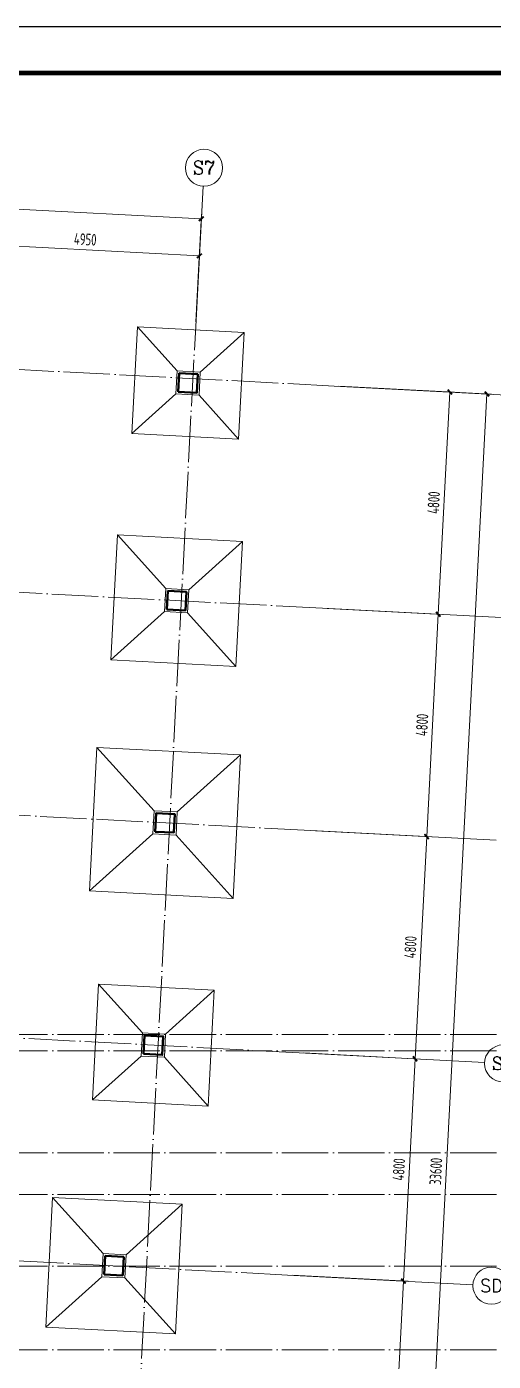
# Model space of a CAD drawing. Extents: x 5874492 to 7194610, y -939842 to -279257.
# Drawn here: x 6146546 to 6156604, y -493098 to -464314 of the extents above; entities that cross this region are included whole.
import ezdxf
from ezdxf.enums import TextEntityAlignment as Align

# ---------------------------------------------------------------- set-up
doc = ezdxf.new("R2010")
doc.units = 0
doc.header["$LTSCALE"] = 1000
doc.linetypes.add('DOTE', pattern=[2.42, 2, -0.2, 0.02, -0.2])
for name, color, linetype, lineweight in [('A-墙体', 140, 'Continuous', 50), ('A-标注-轴号', 3, 'Continuous', 15), ('A-标注-轴号文字', 7, 'Continuous', 15), ('A-轴线-塔楼', 1, 'DOTE', 9), ('S-基础-BASE-CON', 2, 'Continuous', 20), ('S-轴网-轴号', 3, 'Continuous', 20), ('S-轴网-轴线', 1, 'DOTE', 9)]:
    doc.layers.add(name, color=color, linetype=linetype, lineweight=lineweight)
doc.layers.add('Y-云图图框', color=7, linetype='Continuous')
doc.styles.add('_TCH_AXIS', font='COMPLEX.shx', dxfattribs={"bigfont": 'hztxt.shx'})
doc.styles.add('_YT_Name', font='', dxfattribs={"width": 0.8})
doc.styles.add('_YT_Sign_Text', font='ros.shx', dxfattribs={"width": 0.8, "bigfont": 'hztxt.shx'})
doc.styles.add('COMPLEX', font='COMPLEX')
doc.styles.get("Standard").update_dxf_attribs({"font": 'gbenor.shx', "bigfont": 'gbcbig.shx'})
doc.styles.add('TSSD_REIN_T3', font='tssdeng.shx', dxfattribs={"width": 0.7, "bigfont": 'hztxt.shx'})
doc.styles.get('_YT_Name').set_extended_font_data('SimHei')
doc.dimstyles.new('_TCH_ARCH&&100', dxfattribs={"dimtxt": 250, "dimasz": 100, "dimexe": 100, "dimexo": 100, "dimgap": 100, "dimtad": 1, "dimdec": 0, "dimzin": 0, "dimdsep": 46, "dimtxsty": 'TSSD_REIN_T3', "dimblk": 'ARCHTICK', "dimcen": 0.09, "dimclrt": 7, "dimazin": 2, "dimtfac": 1, "dimtdec": 0, "dimtix": 1, "dimtmove": 2, "dimatfit": 3, "dimfxl": 0, "dimtolj": 1, "dimtzin": 0, "dimarcsym": 0})

# ---------------------------------------------------------------- blocks, each defined once
blk = doc.blocks.new('ECMCTK_A1_横_单行图名--0')
at = {"color": 4}
blk.add_lwpolyline([(0, 0), (841, 0), (841, 594), (0, 594)], close=True, dxfattribs=at)
at = {"const_width": 1}
blk.add_lwpolyline([(25, 10), (831, 10), (831, 584), (25, 584)], close=True, dxfattribs=at)
at = {"color": 80, "flags": 3}
for tag, height, p in [('YTHQINS', 3, (34.31, 585.5)), ('ECMCKEY', 3, (292.07, 288.23)), ('YTTQINS', 5.62, (848.03, 12.81)), ('YTFRAME', 3, (652.76, 5.84)), ('YTBARCODE_T1', 3, (749.78, 5.95))]:
    blk.add_attdef(tag, text='', height=height, dxfattribs=at).set_placement(p, align=Align.MIDDLE_CENTER)
for tag, height, style, width, p in [('证书编号', 4, '_YT_Sign_Text', 0.8, (708.87, 43.81)), ('审查批准号', 4, '_YT_Sign_Text', 0.8, (761.06, 43.81)), ('工程号', 4, '_YT_Sign_Text', 0.5, (804.08, 44.12)), ('设计单位', 6, '_YT_Name', 0.8, (623.75, 38.6)), ('建设单位', 4, '_YT_Sign_Text', 0.8, (734.96, 36.11)), ('阶段', 4, '_YT_Sign_Text', 0.8, (804.08, 35.81)), ('项目号', 4, '_YT_Sign_Text', 0.5, (822.08, 33.72)), ('项目名称', 4, '_YT_Sign_Text', 0.8, (734.96, 28.11)), ('专业', 4, '_YT_Sign_Text', 0.8, (804.08, 27.31)), ('图纸编号', 4, '_YT_Sign_Text', 0.5, (803.93, 19.36)), ('图纸名称', 4.5, '_YT_Name', 0.8, (735.39, 15.06)), ('版本号', 4, '_YT_Sign_Text', 0.8, (822.08, 13)), ('出图比例', 4.2, '_YT_Sign_Text', 0.8, (681.82, 11.78)), ('日期', 4, '_YT_Sign_Text', 0.5, (803.88, 12.13))]:
    blk.add_attdef(tag, text='', height=height, dxfattribs=dict(style=style, width=width)).set_placement(p, align=Align.CENTER)
at = {"style": '_YT_Sign_Text', "width": 0.8, "flags": 3}
for tag, p, height in [('[审定人]', (590.95, 27.81), 4.1), ('{审定人}', (605.87, 26.45), 6.24), ('[校对人]', (642.23, 27.82), 4.1), ('{校对人}', (658.35, 26.53), 6.24), ('[审核人]', (591.01, 19.76), 4.1), ('{审核人}', (606.98, 18.44), 6.24), ('[设计人]', (642.47, 20.21), 4.1), ('{设计人}', (658.48, 18.54), 6.24), ('{项目负责人}', (608.28, 10.72), 6.24), ('[项目负责人]', (590.78, 12.01), 4.1), ('[专业负责人]', (642.74, 11.77), 4.1), ('{专业负责人}', (658.58, 10.36), 6.24)]:
    blk.add_attdef(tag, p, '', height=height, dxfattribs=at)
at = {"color": 80, "flags": 3}
for tag, p in [('YTQRCODE', (551.04, 11.91)), ('YTBZSIT', (25, 10)), ('EXT_TK_LEFT', (25, 10))]:
    blk.add_attdef(tag, p, '', height=3, dxfattribs=at)
blk = doc.blocks.new('_ArchTick')
at = {"color": 0, "linetype": 'ByBlock', "const_width": 0.4}
blk.add_lwpolyline([(-0.5, -0.5), (0.5, 0.5)], dxfattribs=at)
blk = doc.blocks.new('*D2396')
at = {"layer": 'A-标注-轴号', "color": 0, "lineweight": -2, "transparency": 16777216}
for p, q in [((48465, 30730), (48545, 32253)), ((48539, 32153), (53483, 31894)), ((53408, 30471), (53488, 31994))]:
    blk.add_line(p, q, dxfattribs=at)
at = {"layer": 'Defpoints', "color": 0, "transparency": 16777216}
for p in [(53483, 31894), (48460, 30630), (53403, 30371)]:
    blk.add_point(p, dxfattribs=at)
at = {"layer": 'A-标注-轴号', "color": 0, "lineweight": -2, "transparency": 16777216, "xscale": 100, "yscale": 100, "zscale": 100}
for p, rotation in [((48539, 32153), 177.0061245506406), ((53483, 31894), 357.0061245506407)]:
    blk.add_blockref('_ArchTick', p, dxfattribs=dict(at, rotation=rotation))
at = {"layer": 'A-标注-轴号', "color": 7, "transparency": 16777216, "insert": (51023, 32248), "char_height": 250, "attachment_point": 5, "rotation": 357.0061, "style": 'TSSD_REIN_T3'}
blk.add_mtext('\\A1;4950', dxfattribs=at)
blk = doc.blocks.new('*D2410')
at = {"layer": 'A-标注-轴号', "color": 0, "lineweight": -2, "transparency": 16777216}
for p, q in [((55485, 9906), (57981, 9776)), ((57631, 4987), (57881, 9781)), ((55234, 5113), (57731, 4982))]:
    blk.add_line(p, q, dxfattribs=at)
at = {"layer": 'Defpoints', "color": 0, "transparency": 16777216}
for p in [(55385, 9911), (57881, 9781), (55134, 5118)]:
    blk.add_point(p, dxfattribs=at)
at = {"layer": 'A-标注-轴号', "color": 0, "lineweight": -2, "transparency": 16777216, "xscale": 100, "yscale": 100, "zscale": 100}
for p, rotation in [((57881, 9781), 87.00612455030887), ((57631, 4987), 267.0061245503089)]:
    blk.add_blockref('_ArchTick', p, dxfattribs=dict(at, rotation=rotation))
at = {"layer": 'A-标注-轴号', "color": 7, "transparency": 16777216, "insert": (57531, 7396), "char_height": 250, "attachment_point": 5, "rotation": 87.0061, "style": 'TSSD_REIN_T3'}
blk.add_mtext('\\A1;4800', dxfattribs=at)
blk = doc.blocks.new('*D2411')
at = {"layer": 'A-标注-轴号', "color": 0, "lineweight": -2, "transparency": 16777216}
for p, q in [((55735, 14700), (58232, 14569)), ((57881, 9781), (58132, 14574)), ((55485, 9906), (57981, 9776))]:
    blk.add_line(p, q, dxfattribs=at)
at = {"layer": 'Defpoints', "color": 0, "transparency": 16777216}
for p in [(55635, 14705), (58132, 14574), (55385, 9911)]:
    blk.add_point(p, dxfattribs=at)
at = {"layer": 'A-标注-轴号', "color": 0, "lineweight": -2, "transparency": 16777216, "xscale": 100, "yscale": 100, "zscale": 100}
for p, rotation in [((58132, 14574), 87.00612455031975), ((57881, 9781), 267.0061245503197)]:
    blk.add_blockref('_ArchTick', p, dxfattribs=dict(at, rotation=rotation))
at = {"layer": 'A-标注-轴号', "color": 7, "transparency": 16777216, "insert": (57782, 12189), "char_height": 250, "attachment_point": 5, "rotation": 87.0061, "style": 'TSSD_REIN_T3'}
blk.add_mtext('\\A1;4800', dxfattribs=at)
blk = doc.blocks.new('*D2412')
at = {"layer": 'A-标注-轴号', "color": 0, "lineweight": -2, "transparency": 16777216}
for p, q in [((55986, 19493), (58483, 19362)), ((58132, 14574), (58383, 19368)), ((55735, 14700), (58232, 14569))]:
    blk.add_line(p, q, dxfattribs=at)
at = {"layer": 'Defpoints', "color": 0, "transparency": 16777216}
for p in [(55886, 19498), (58383, 19368), (55635, 14705)]:
    blk.add_point(p, dxfattribs=at)
at = {"layer": 'A-标注-轴号', "color": 0, "lineweight": -2, "transparency": 16777216, "xscale": 100, "yscale": 100, "zscale": 100}
for p, rotation in [((58383, 19368), 87.00612455031985), ((58132, 14574), 267.0061245503198)]:
    blk.add_blockref('_ArchTick', p, dxfattribs=dict(at, rotation=rotation))
at = {"layer": 'A-标注-轴号', "color": 7, "transparency": 16777216, "insert": (58033, 16983), "char_height": 250, "attachment_point": 5, "rotation": 87.0061, "style": 'TSSD_REIN_T3'}
blk.add_mtext('\\A1;4800', dxfattribs=at)
blk = doc.blocks.new('*D2413')
at = {"layer": 'A-标注-轴号', "color": 0, "lineweight": -2, "transparency": 16777216}
for p, q in [((56237, 24286), (58733, 24156)), ((58383, 19368), (58633, 24161)), ((55986, 19493), (58483, 19362))]:
    blk.add_line(p, q, dxfattribs=at)
at = {"layer": 'Defpoints', "color": 0, "transparency": 16777216}
for p in [(56137, 24292), (58633, 24161), (55886, 19498)]:
    blk.add_point(p, dxfattribs=at)
at = {"layer": 'A-标注-轴号', "color": 0, "lineweight": -2, "transparency": 16777216, "xscale": 100, "yscale": 100, "zscale": 100}
for p, rotation in [((58633, 24161), 87.00612455030867), ((58383, 19368), 267.0061245503087)]:
    blk.add_blockref('_ArchTick', p, dxfattribs=dict(at, rotation=rotation))
at = {"layer": 'A-标注-轴号', "color": 7, "transparency": 16777216, "insert": (58283, 21776), "char_height": 250, "attachment_point": 5, "rotation": 87.0061, "style": 'TSSD_REIN_T3'}
blk.add_mtext('\\A1;4800', dxfattribs=at)
blk = doc.blocks.new('*D2414')
at = {"layer": 'A-标注-轴号', "color": 0, "lineweight": -2, "transparency": 16777216}
for p, q in [((56487, 29080), (58984, 28949)), ((58633, 24161), (58884, 28955)), ((56237, 24286), (58733, 24156))]:
    blk.add_line(p, q, dxfattribs=at)
at = {"layer": 'Defpoints', "color": 0, "transparency": 16777216}
for p in [(56388, 29085), (58884, 28955), (56137, 24292)]:
    blk.add_point(p, dxfattribs=at)
at = {"layer": 'A-标注-轴号', "color": 0, "lineweight": -2, "transparency": 16777216, "xscale": 100, "yscale": 100, "zscale": 100}
for p, rotation in [((58884, 28955), 87.00612455031971), ((58633, 24161), 267.0061245503197)]:
    blk.add_blockref('_ArchTick', p, dxfattribs=dict(at, rotation=rotation))
at = {"layer": 'A-标注-轴号', "color": 7, "transparency": 16777216, "insert": (58534, 26570), "char_height": 250, "attachment_point": 5, "rotation": 87.0061, "style": 'TSSD_REIN_T3'}
blk.add_mtext('\\A1;4800', dxfattribs=at)
blk = doc.blocks.new('_AXISO')
blk.add_circle((0, 0), 0.5)
at = {"layer": 'S-轴网-轴号', "style": 'COMPLEX', "width": 1.041667}
blk.add_attdef('A', text='', height=0.56, dxfattribs=at).set_placement((-0.25, -0.28), (0.25, -0.28), align=Align.FIT)
blk = doc.blocks.new('*D2463')
at = {"layer": 'A-标注-轴号', "color": 0, "lineweight": -2, "transparency": 16777216}
for p, q in [((56487, 29080), (59783, 28908)), ((57928, -4641), (59683, 28913)), ((54733, -4474), (58028, -4647))]:
    blk.add_line(p, q, dxfattribs=at)
at = {"layer": 'Defpoints', "color": 0, "transparency": 16777216}
for p in [(56388, 29085), (59683, 28913), (54633, -4469)]:
    blk.add_point(p, dxfattribs=at)
at = {"layer": 'A-标注-轴号', "color": 0, "lineweight": -2, "transparency": 16777216, "xscale": 100, "yscale": 100, "zscale": 100}
for p, rotation in [((59683, 28913), 87.0061245503166), ((57928, -4641), 267.0061245503166)]:
    blk.add_blockref('_ArchTick', p, dxfattribs=dict(at, rotation=rotation))
at = {"layer": 'A-标注-轴号', "color": 7, "transparency": 16777216, "insert": (58581, 12147), "char_height": 250, "attachment_point": 5, "rotation": 87.0061, "style": 'TSSD_REIN_T3'}
blk.add_mtext('\\A1;33600', dxfattribs=at)
blk = doc.blocks.new('*D2468')
at = {"layer": 'A-标注-轴号', "color": 0, "lineweight": -2, "transparency": 16777216}
for p, q in [((39577, 31195), (39699, 33516)), ((39693, 33416), (53524, 32693)), ((53408, 30471), (53530, 32793))]:
    blk.add_line(p, q, dxfattribs=at)
at = {"layer": 'Defpoints', "color": 0, "transparency": 16777216}
for p in [(53524, 32693), (39572, 31095), (53403, 30371)]:
    blk.add_point(p, dxfattribs=at)
at = {"layer": 'A-标注-轴号', "color": 0, "lineweight": -2, "transparency": 16777216, "xscale": 100, "yscale": 100, "zscale": 100}
for p, rotation in [((39693, 33416), 177.0061245506402), ((53524, 32693), 357.0061245506402)]:
    blk.add_blockref('_ArchTick', p, dxfattribs=dict(at, rotation=rotation))
at = {"layer": 'A-标注-轴号', "color": 7, "transparency": 16777216, "insert": (46621, 33279), "char_height": 250, "attachment_point": 5, "rotation": 357.0061, "style": 'TSSD_REIN_T3'}
blk.add_mtext('\\A1;13850', dxfattribs=at)
blk = doc.blocks.new('A$C3FF375C5')
at = {"layer": 'A-标注-轴号'}
for p, q in [((53403, 30371.3), (53561, 33392.1)), ((56387.6, 29085.1), (60382.1, 28876.2)), ((56136.9, 24291.7), (60131.4, 24082.7)), ((55886.2, 19498.2), (59880.7, 19289.3)), ((55635.5, 14704.8), (59630, 14495.8)), ((55384.8, 9911.3), (59379.3, 9702.4))]:
    blk.add_line(p, q, dxfattribs=at)
at = {"layer": 'A-轴线-塔楼', "ltscale": 0.5}
for p, q in [((51480.4, -6390.5), (53403, 30371.3)), ((56387.6, 29085.1), (38507.8, 30020.2)), ((56136.9, 24291.7), (38257.1, 25226.8)), ((55886.2, 19498.2), (38006.4, 20433.3)), ((55635.5, 14704.8), (37755.7, 15639.9)), ((55384.8, 9911.3), (37505, 10846.4))]:
    blk.add_line(p, q, dxfattribs=at)
at = {"layer": 'A-轴线-塔楼', "linetype": 'DOTE', "ltscale": 0.5}
for p, q in [((59891.4, 15100), (-2283.6, 15100)), ((59891.4, 14750), (32499.9, 14750)), ((59891.4, 12550), (32499.9, 12550)), ((59891.4, 11650), (-2283.6, 11650)), ((59891.4, 10100), (-2283.6, 10100)), ((59891.4, 8300), (-2283.6, 8300))]:
    blk.add_line(p, q, dxfattribs=at)
at = {"layer": 'A-标注-轴号'}
ref = blk.add_blockref('_AXISO', (53581.9, 33791.6), dxfattribs=dict(at, xscale=800, yscale=800, zscale=800))
ref.add_attrib('A', 'S7', dxfattribs={"layer": 'A-标注-轴号文字', "ltscale": 0.2, "height": 294.28, "style": '_TCH_AXIS'}).set_placement((53343.7, 33644.5), (53820.1, 33644.5), align=Align.FIT)
ref = blk.add_blockref('_AXISO', (60029.5, 14475), dxfattribs=dict(at, xscale=800, yscale=800, zscale=800))
ref.add_attrib('A', 'SE', dxfattribs={"layer": 'A-标注-轴号文字', "ltscale": 0.2, "height": 282.17, "style": '_TCH_AXIS'}).set_placement((59787.6, 14333.9), (60271.3, 14333.9), align=Align.FIT)
ref = blk.add_blockref('_AXISO', (59778.8, 9681.5), dxfattribs=dict(at, xscale=800, yscale=800, zscale=800))
ref.add_attrib('A', 'SD', dxfattribs={"layer": 'A-标注-轴号文字', "ltscale": 0.2, "height": 276.42, "style": '_TCH_AXIS'}).set_placement((59535.3, 9543.3), (60022.3, 9543.3), align=Align.FIT)
for p1, p2, distance, picture, middle in [((39571.9, 31094.6), (53403, 30371.3), 2325, '*D2468', (46620.7, 33279.5)), ((48459.8, 30629.8), (53403, 30371.3), 1525, '*D2396', (51022.8, 32248.1)), ((54632.7, -4469), (56387.6, 29085.1), -3300, '*D2463', (58580.9, 12147.4)), ((56136.9, 24291.7), (56387.6, 29085.1), -2500, '*D2414', (58534.1, 26569.6)), ((55886.2, 19498.2), (56136.9, 24291.7), -2500, '*D2413', (58283.4, 21776.1)), ((55635.5, 14704.8), (55886.2, 19498.2), -2500, '*D2412', (58032.7, 16982.7)), ((55384.8, 9911.3), (55635.5, 14704.8), -2500, '*D2411', (57782, 12189.2)), ((55134.1, 5117.9), (55384.8, 9911.3), -2500, '*D2410', (57531.3, 7395.8))]:
    dim = blk.add_aligned_dim(p1=p1, p2=p2, distance=distance, dimstyle='_TCH_ARCH&&100', dxfattribs=at)
    dim.commit()
    dim.dimension.update_dxf_attribs({"geometry": picture, "text_midpoint": middle})

msp = doc.modelspace()

# ---------------------------------------------------------------- linework, layer by layer
at = {"layer": 'A-墙体'}
for p, q in [((6148217.6, -491225.1), (6148238.5, -490825.6)), ((6148238.5, -490825.6), (6148637.9, -490846.5)), ((6148637.9, -490846.5), (6148617, -491246)), ((6148617, -491246), (6148217.6, -491225.1))]:
    msp.add_line(p, q, dxfattribs=at)
for points in [[(6149814, -472187.7), (6149834.9, -471788.2), (6150234.3, -471809.1), (6150213.5, -472208.6)], [(6149568.5, -476881.4), (6149589.4, -476481.9), (6149988.9, -476502.8), (6149968, -476902.3)], [(6149317.8, -481674.8), (6149338.7, -481275.3), (6149738.1, -481296.2), (6149717.2, -481695.7)], [(6149067.1, -486468), (6149088, -486068.5), (6149487.5, -486089.4), (6149466.6, -486488.9)]]:
    msp.add_lwpolyline(points, close=True, dxfattribs=at)
at = {"layer": 'S-基础-BASE-CON'}
for p, q in [((6149787.6, -471735.6), (6148935.9, -470789.8)), ((6150286.9, -471761.8), (6151232.8, -470910.1)), ((6149761.4, -472234.9), (6148815.5, -473086.6)), ((6150260.7, -472261.1), (6151112.4, -473207)), ((6149542.1, -476429.3), (6148501.2, -475273.3)), ((6150041.4, -476455.5), (6151197.5, -475414.6)), ((6149515.9, -476928.6), (6148359.9, -477969.6)), ((6150015.2, -476954.8), (6151056.2, -478110.9)), ((6149291.7, -481223.1), (6148059.7, -479856.4)), ((6149791, -481249), (6151155.4, -480018.7)), ((6149265.8, -481722.4), (6147899, -482952.2)), ((6149765.1, -481748.4), (6150994.7, -483114.5)), ((6149040.7, -486016.3), (6148093.2, -484965.1)), ((6149540, -486042.3), (6150589.7, -485095.8)), ((6149014.8, -486515.7), (6147963.8, -487461.8)), ((6149514.1, -486541.6), (6150460.3, -487592.5)), ((6148191.2, -490773.4), (6147101.6, -489564.3)), ((6148690.5, -490799.4), (6149897.8, -489710.9)), ((6148165.3, -491272.7), (6146956.5, -492360.6)), ((6148664.6, -491298.7), (6149752.7, -492507.1))]:
    msp.add_line(p, q, dxfattribs=at)
for points in [[(6151232.8, -470910.1), (6148935.9, -470789.8), (6148815.5, -473086.6), (6151112.4, -473207)], [(6150286.9, -471761.8), (6149787.6, -471735.6), (6149761.4, -472234.9), (6150260.7, -472261.1)], [(6151197.5, -475414.6), (6148501.2, -475273.3), (6148359.9, -477969.6), (6151056.2, -478110.9)], [(6150041.4, -476455.5), (6149542.1, -476429.3), (6149515.9, -476928.6), (6150015.2, -476954.8)], [(6150994.7, -483114.5), (6151155.4, -480018.7), (6148059.7, -479856.4), (6147899, -482952.2)], [(6149765.1, -481748.4), (6149791, -481249), (6149291.7, -481223.1), (6149265.8, -481722.4)], [(6150460.3, -487592.5), (6150589.7, -485095.8), (6148093.2, -484965.1), (6147963.8, -487461.8)], [(6149514.1, -486541.6), (6149540, -486042.3), (6149040.7, -486016.3), (6149014.8, -486515.7)], [(6149752.7, -492507.1), (6149897.8, -489710.9), (6147101.6, -489564.3), (6146956.5, -492360.6)], [(6148664.6, -491298.7), (6148690.5, -490799.4), (6148191.2, -490773.4), (6148165.3, -491272.7)]]:
    msp.add_lwpolyline(points, close=True, dxfattribs=at)

# ---------------------------------------------------------------- block references
at = {"layer": 'S-轴网-轴线', "ltscale": 0.2}
msp.add_blockref('A$C3FF375C5', (6096785.2, -501148.1), dxfattribs=at)
at = {"layer": 'Y-云图图框', "xscale": 100, "yscale": 100, "zscale": 100}
msp.add_blockref('ECMCTK_A1_横_单行图名--0', (6080520, -523713.5), dxfattribs=at)

doc.saveas('drawing.dxf')
